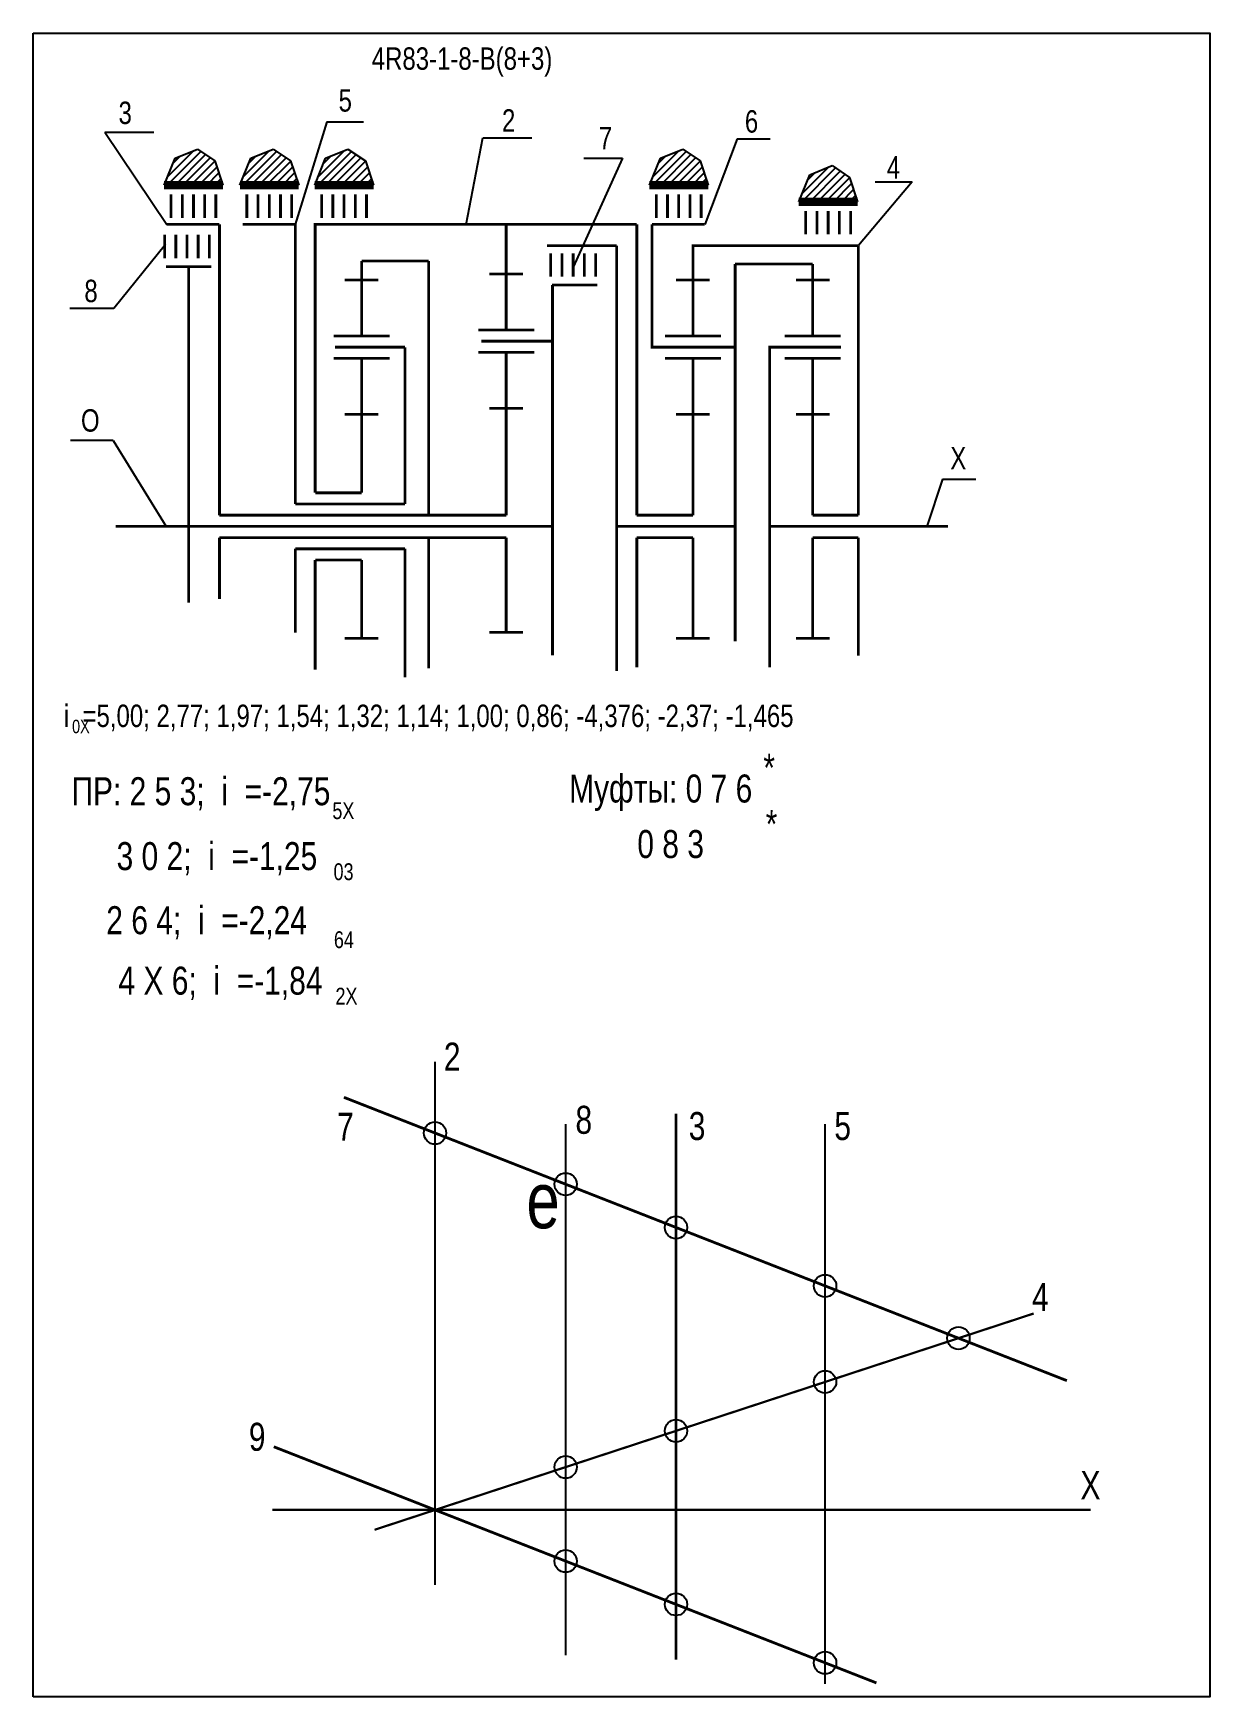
# Model space of a CAD drawing. Extents: x -352 to -142, y 153 to 450.
import ezdxf

# ---------------------------------------------------------------- set-up
doc = ezdxf.new("R2010")
doc.units = 0
doc.header["$LTSCALE"] = 15
doc.layers.get('0').update_dxf_attribs({"linetype": 'CONTINUOUS'})
doc.layers.add('DIM', color=92, linetype='CONTINUOUS')
doc.layers.add('MAIN', color=5, linetype='CONTINUOUS')
doc.styles.add('AMK', font='amk.shx', dxfattribs={"width": 0.8})

msp = doc.modelspace()

# ---------------------------------------------------------------- hatches: boundary and pattern name
at = {"layer": 'DIM'}
h = msp.add_hatch(dxfattribs=at)
h.set_pattern_fill('_USER', color=0, angle=45, style=0, pattern_type=0)
h.set_pattern_definition([(45, (-76.8346, -2.9375), (-0.7071068, 0.7071068), [])])
h.paths.add_polyline_path([(-327.13, 427.58), (-329.07, 422.76), (-318.58, 422.76), (-320.03, 427.08), (-323.14, 429.2)])
h = msp.add_hatch(dxfattribs=at)
h.set_pattern_fill('_USER', color=0, angle=45, style=0, pattern_type=0)
h.set_pattern_definition([(45, (-63.3025, -2.9375), (-0.7071068, 0.7071068), [])])
h.paths.add_polyline_path([(-313.6, 427.58), (-315.54, 422.76), (-305.05, 422.76), (-306.49, 427.08), (-309.61, 429.2)])
h = msp.add_hatch(dxfattribs=at)
h.set_pattern_fill('_USER', color=0, angle=45, style=0, pattern_type=0)
h.set_pattern_definition([(45, (-49.9543, -2.9375), (-0.7071068, 0.7071068), [])])
h.paths.add_polyline_path([(-300.25, 427.58), (-302.19, 422.76), (-291.7, 422.76), (-293.15, 427.08), (-296.26, 429.2)])
h = msp.add_hatch(dxfattribs=at)
h.set_pattern_fill('_USER', color=0, angle=45, style=0, pattern_type=0)
h.set_pattern_definition([(45, (9.802, -2.9375), (-0.7071068, 0.7071068), [])])
h.paths.add_polyline_path([(-240.49, 427.58), (-242.44, 422.76), (-231.94, 422.76), (-233.39, 427.08), (-236.51, 429.2)])
h = msp.add_hatch(dxfattribs=at)
h.set_pattern_fill('_USER', color=0, angle=45, style=0, pattern_type=0)
h.set_pattern_definition([(45, (36.4643, -5.9039), (-0.7071068, 0.7071068), [])])
h.paths.add_polyline_path([(-213.83, 424.61), (-215.78, 419.79), (-205.28, 419.79), (-206.73, 424.12), (-209.84, 426.23)])

# ---------------------------------------------------------------- linework, layer by layer
at = {"const_width": 0.4}
for points in [[(-280.72, 266.24), (-280.72, 172.82)], [(-257.4, 255.14), (-257.4, 160.27)], [(-211.1, 255.14), (-211.1, 155.11)], [(-291.52, 182.67), (-173.85, 221.29)]]:
    msp.add_lwpolyline(points, dxfattribs=at)
at = {"layer": 'DIM', "color": 0}
for p, q in [((-300.05, 434.04), (-305.66, 415.74)), ((-300.05, 434.04), (-293.48, 434.04)), ((-339.65, 432.21), (-330.92, 432.21)), ((-339.65, 432.21), (-328.61, 415.74)), ((-275.18, 415.74), (-272.16, 431.19)), ((-272.16, 431.19), (-263.42, 431.19)), ((-226.79, 431.02), (-232.56, 415.74)), ((-226.79, 431.02), (-220.88, 431.02)), ((-327.13, 427.58), (-323.14, 429.2)), ((-323.14, 429.2), (-320.03, 427.08)), ((-313.6, 427.58), (-309.61, 429.2)), ((-309.61, 429.2), (-306.49, 427.08)), ((-300.25, 427.58), (-296.26, 429.2)), ((-296.26, 429.2), (-293.15, 427.08)), ((-240.49, 427.58), (-236.51, 429.2)), ((-236.51, 429.2), (-233.39, 427.08)), ((-329.07, 422.76), (-327.13, 427.58)), ((-320.03, 427.08), (-318.58, 422.76)), ((-315.54, 422.76), (-313.6, 427.58)), ((-306.49, 427.08), (-305.05, 422.76)), ((-302.19, 422.76), (-300.25, 427.58)), ((-293.15, 427.08), (-291.7, 422.76)), ((-247.28, 427.57), (-256.06, 408.13)), ((-254.15, 427.57), (-247.28, 427.57)), ((-242.44, 422.76), (-240.49, 427.58)), ((-233.39, 427.08), (-231.94, 422.76)), ((-213.83, 424.61), (-209.84, 426.23)), ((-209.84, 426.23), (-206.73, 424.12)), ((-327.82, 422.57), (-320.91, 422.57)), ((-314.29, 422.57), (-307.38, 422.57)), ((-300.94, 422.57), (-294.03, 422.57)), ((-241.19, 422.57), (-234.27, 422.57)), ((-215.78, 419.79), (-213.83, 424.61)), ((-206.73, 424.12), (-205.28, 419.79)), ((-195.57, 423.36), (-205.15, 411.96)), ((-202.13, 423.36), (-195.57, 423.36)), ((-214.52, 419.61), (-207.61, 419.61)), ((-338.04, 400.77), (-328.8, 412.23)), ((-345.93, 400.77), (-338.04, 400.77)), ((-338.18, 377.13), (-345.78, 377.13)), ((-338.18, 377.13), (-328.72, 361.82)), ((-190.12, 370.28), (-192.94, 361.82)), ((-190.12, 370.28), (-184.21, 370.28))]:
    msp.add_line(p, q, dxfattribs=at)
for points, const_width in [([(-319.2, 415.74), (-319.2, 363.82)], 0.5), ([(-305.66, 415.74), (-305.66, 365.82)], 0.5), ([(-302.11, 367.82), (-302.11, 415.74), (-244.7, 415.74)], 0.5), ([(-244.7, 415.74), (-244.7, 363.82)], 0.5), ([(-239.57, 393.82), (-241.97, 393.82), (-241.97, 415.74)], 0.5), ([(-248.31, 411.96), (-260.71, 411.96)], 0.5), ([(-248.31, 411.96), (-248.31, 336.03)], 0.5), ([(-234.68, 408.68), (-234.68, 411.96), (-205.15, 411.96)], 0.5), ([(-205.15, 363.82), (-205.15, 411.96)], 0.5), ([(-328.74, 408.19), (-320.67, 408.19)], 0.5), ([(-324.71, 408.19), (-324.71, 348.2)], 0.5), ([(-293.83, 405.82), (-293.83, 409.2)], 0.5), ([(-293.83, 409.2), (-281.87, 409.2)], 0.5), ([(-281.87, 409.2), (-281.87, 363.82)], 0.5), ([(-213.3, 408.68), (-227.15, 408.68)], 0.5), ([(-227.15, 408.68), (-227.15, 361.82)], 0.5), ([(-259.81, 404.91), (-251.73, 404.91)], 0.5), ([(-259.74, 394.89), (-259.74, 404.91)], 0.5), ([(-259.74, 394.89), (-259.74, 338.81)], 0.5), ([(-298.08, 393.82), (-298.58, 393.82)], 0.5), ([(-286.08, 393.82), (-286.08, 365.82)], 0.5), ([(-218.24, 393.82), (-220.97, 393.82), (-220.97, 361.82)], 0.5), ([(-319.2, 369.45), (-319.2, 367.99)], 0.5), ([(-305.66, 365.82), (-286.08, 365.82)], 0.5), ([(-319.2, 363.82), (-281.87, 363.82)], 0.5), ([(-305.66, 363.82), (-293.83, 363.82)], 0.5), ([(-281.87, 363.82), (-268.01, 363.82)], 0.5), ([(-244.7, 363.82), (-234.68, 363.82)], 0.5), ([(-213.3, 363.82), (-205.15, 363.82)], 0.5), ([(-337.7, 361.82), (-259.74, 361.82)], 0.5), ([(-319.2, 359.82), (-281.87, 359.82)], 0.5), ([(-319.2, 359.82), (-319.2, 348.85)], 0.5), ([(-305.66, 359.82), (-293.83, 359.82)], 0.5), ([(-281.87, 359.82), (-281.87, 336.46)], 0.5), ([(-281.87, 359.82), (-268.01, 359.82)], 0.5), ([(-248.31, 361.82), (-227.15, 361.82)], 0.5), ([(-244.7, 359.82), (-234.68, 359.82)], 0.5), ([(-244.7, 359.82), (-244.7, 336.63)], 0.5), ([(-227.15, 361.82), (-227.15, 341.31)], 0.5), ([(-220.97, 361.82), (-220.97, 336.67)], 0.5), ([(-220.97, 361.82), (-199.84, 361.82)], 0.5), ([(-215.03, 361.82), (-189.17, 361.82)], 0.5), ([(-213.3, 359.82), (-205.15, 359.82)], 0.5), ([(-205.15, 338.75), (-205.15, 359.82)], 0.5), ([(-305.66, 357.82), (-286.08, 357.82)], 0.5), ([(-305.66, 357.82), (-305.66, 342.87)], 0.5), ([(-286.08, 357.82), (-286.08, 334.89)], 0.5), ([(-302.11, 355.82), (-302.11, 336.23)], 0.5), ([(-167.93, 209.3), (-296.99, 259.89)], 0.5), ([(-237.7, 256.94), (-237.7, 159.48)], 0.5), ([(-201.92, 155.33), (-309.5, 197.5)], 0.5), ([(-309.78, 186.22), (-163.68, 186.22)], 0.4)]:
    msp.add_lwpolyline(points, dxfattribs=dict(at, const_width=const_width))
for points in [[(-302.11, 367.82, 0.5, 0.5, 0), (-293.83, 367.82, 0.5, 0.5, 0)], [(-302.11, 355.82, 0.5, 0.5, 0), (-293.83, 355.82, 0.5, 0.5, 0)]]:
    msp.add_lwpolyline(points, format="xyseb", dxfattribs=at)
for centre in [(-280.72, 253.51), (-257.4, 244.37), (-237.7, 236.65), (-211.1, 226.22), (-187.29, 216.88), (-211.1, 209.07), (-237.7, 200.34), (-257.4, 193.87), (-257.4, 177.08), (-237.7, 169.36), (-211.1, 158.93)]:
    msp.add_circle(centre, 2, dxfattribs=at)
at = {"layer": 'MAIN'}
for points in [[(-352.43, 152.87), (-352.43, 449.87)], [(-352.43, 449.87), (-142.43, 449.87), (-142.43, 152.87), (-352.43, 152.87)]]:
    msp.add_lwpolyline(points, dxfattribs=at)
at = {"layer": 'MAIN', "color": 0}
for points, const_width in [([(-329.07, 422.76), (-318.58, 422.76)], 1.5), ([(-315.54, 422.76), (-305.05, 422.76)], 1.5), ([(-302.19, 422.76), (-291.7, 422.76)], 1.5), ([(-242.44, 422.76), (-231.94, 422.76)], 1.5), ([(-319.84, 421.11), (-319.84, 416.91)], 0.5), ([(-306.31, 421.11), (-306.31, 416.91)], 0.5), ([(-292.96, 421.11), (-292.96, 416.91)], 0.5), ([(-233.21, 421.11), (-233.21, 416.91)], 0.5), ([(-215.78, 419.79), (-205.28, 419.79)], 1.5), ([(-328.61, 415.74), (-319.2, 415.74)], 0.5), ([(-315.08, 415.74), (-305.66, 415.74)], 0.5), ([(-268.01, 406.89), (-268.01, 415.74)], 0.5), ([(-241.97, 415.74), (-232.56, 415.74)], 0.5), ([(-206.54, 418.14), (-206.54, 413.95)], 0.5), ([(-320.99, 413.88), (-320.99, 409.68)], 0.5), ([(-252.06, 410.6), (-252.06, 406.4)], 0.5), ([(-268.01, 406.89), (-271.01, 406.89)], 0.5), ([(-268.01, 396.89), (-268.01, 406.89)], 0.5), ([(-268.01, 406.89), (-265.01, 406.89)], 0.5), ([(-234.68, 405.82), (-234.68, 408.68)], 0.5), ([(-213.3, 395.82), (-213.3, 408.68)], 0.5), ([(-293.83, 405.82), (-296.83, 405.82)], 0.5), ([(-293.83, 395.82), (-293.83, 405.82)], 0.5), ([(-293.83, 405.82), (-290.83, 405.82)], 0.5), ([(-234.68, 405.82), (-237.68, 405.82)], 0.5), ([(-234.68, 395.82), (-234.68, 405.82)], 0.5), ([(-234.68, 405.82), (-231.68, 405.82)], 0.5), ([(-213.3, 405.82), (-216.3, 405.82)], 0.5), ([(-213.3, 405.82), (-210.3, 405.82)], 0.5), ([(-259.74, 394.89), (-272.47, 394.89)], 0.5), ([(-293.83, 391.82), (-298.83, 391.82)], 0.5), ([(-286.08, 393.82), (-298.32, 393.82)], 0.5), ([(-293.83, 381.82), (-293.83, 391.82), (-288.83, 391.82)], 0.5), ([(-268.01, 392.89), (-273.01, 392.89)], 0.5), ([(-268.01, 382.89), (-268.01, 392.89), (-263.01, 392.89)], 0.5), ([(-234.68, 391.82), (-239.68, 391.82)], 0.5), ([(-227.15, 393.82), (-239.57, 393.82)], 0.5), ([(-234.68, 381.82), (-234.68, 391.82), (-229.68, 391.82)], 0.5), ([(-213.3, 391.82), (-218.3, 391.82)], 0.5), ([(-208.22, 393.82), (-218.24, 393.82)], 0.5), ([(-213.3, 381.82), (-213.3, 391.82), (-208.3, 391.82)], 0.5), ([(-268.01, 382.89), (-271.01, 382.89)], 0.5), ([(-268.01, 363.82), (-268.01, 382.89)], 0.5), ([(-268.01, 382.89), (-265.01, 382.89)], 0.5), ([(-293.83, 381.82), (-296.83, 381.82)], 0.5), ([(-293.83, 367.82), (-293.83, 381.82)], 0.5), ([(-293.83, 381.82), (-290.83, 381.82)], 0.5), ([(-234.68, 381.82), (-237.68, 381.82)], 0.5), ([(-234.68, 363.82), (-234.68, 381.82)], 0.5), ([(-234.68, 381.82), (-231.68, 381.82)], 0.5), ([(-213.3, 381.82), (-216.3, 381.82)], 0.5), ([(-213.3, 363.82), (-213.3, 381.82)], 0.5), ([(-213.3, 381.82), (-210.3, 381.82)], 0.5), ([(-268.01, 359.82), (-268.01, 342.89)], 0.5), ([(-234.68, 359.82), (-234.68, 341.82)], 0.5), ([(-213.3, 359.82), (-213.3, 341.82)], 0.5), ([(-293.83, 355.82), (-293.83, 341.82)], 0.5), ([(-293.83, 341.82), (-296.83, 341.82)], 0.5), ([(-293.83, 341.82), (-290.83, 341.82)], 0.5), ([(-268.01, 342.89), (-271.01, 342.89)], 0.5), ([(-268.01, 342.89), (-265.01, 342.89)], 0.5), ([(-234.68, 341.82), (-237.68, 341.82)], 0.5), ([(-234.68, 341.82), (-231.68, 341.82)], 0.5), ([(-213.3, 341.82), (-216.3, 341.82)], 0.5), ([(-213.3, 341.82), (-210.3, 341.82)], 0.5)]:
    msp.add_lwpolyline(points, dxfattribs=dict(at, const_width=const_width))
for points in [[(-327.84, 421.11, 0.5, 0.5, 0), (-327.84, 416.91, 0.5, 0.5, 0)], [(-325.84, 421.11, 0.5, 0.5, 0), (-325.84, 416.91, 0.5, 0.5, 0)], [(-323.84, 421.11, 0.5, 0.5, 0), (-323.84, 416.91, 0.5, 0.5, 0)], [(-321.84, 421.11, 0.5, 0.5, 0), (-321.84, 416.91, 0.5, 0.5, 0)], [(-314.31, 421.11, 0.5, 0.5, 0), (-314.31, 416.91, 0.5, 0.5, 0)], [(-312.31, 421.11, 0.5, 0.5, 0), (-312.31, 416.91, 0.5, 0.5, 0)], [(-310.31, 421.11, 0.5, 0.5, 0), (-310.31, 416.91, 0.5, 0.5, 0)], [(-308.31, 421.11, 0.5, 0.5, 0), (-308.31, 416.91, 0.5, 0.5, 0)], [(-300.96, 421.11, 0.5, 0.5, 0), (-300.96, 416.91, 0.5, 0.5, 0)], [(-298.96, 421.11, 0.5, 0.5, 0), (-298.96, 416.91, 0.5, 0.5, 0)], [(-296.96, 421.11, 0.5, 0.5, 0), (-296.96, 416.91, 0.5, 0.5, 0)], [(-294.96, 421.11, 0.5, 0.5, 0), (-294.96, 416.91, 0.5, 0.5, 0)], [(-241.21, 421.11, 0.5, 0.5, 0), (-241.21, 416.91, 0.5, 0.5, 0)], [(-239.21, 421.11, 0.5, 0.5, 0), (-239.21, 416.91, 0.5, 0.5, 0)], [(-237.21, 421.11, 0.5, 0.5, 0), (-237.21, 416.91, 0.5, 0.5, 0)], [(-235.21, 421.11, 0.5, 0.5, 0), (-235.21, 416.91, 0.5, 0.5, 0)], [(-214.54, 418.14, 0.5, 0.5, 0), (-214.54, 413.95, 0.5, 0.5, 0)], [(-212.54, 418.14, 0.5, 0.5, 0), (-212.54, 413.95, 0.5, 0.5, 0)], [(-210.54, 418.14, 0.5, 0.5, 0), (-210.54, 413.95, 0.5, 0.5, 0)], [(-208.54, 418.14, 0.5, 0.5, 0), (-208.54, 413.95, 0.5, 0.5, 0)], [(-328.99, 413.88, 0.5, 0.5, 0), (-328.99, 409.68, 0.5, 0.5, 0)], [(-326.99, 413.88, 0.5, 0.5, 0), (-326.99, 409.68, 0.5, 0.5, 0)], [(-324.99, 413.88, 0.5, 0.5, 0), (-324.99, 409.68, 0.5, 0.5, 0)], [(-322.99, 413.88, 0.5, 0.5, 0), (-322.99, 409.68, 0.5, 0.5, 0)], [(-260.06, 410.6, 0.5, 0.5, 0), (-260.06, 406.4, 0.5, 0.5, 0)], [(-258.06, 410.6, 0.5, 0.5, 0), (-258.06, 406.4, 0.5, 0.5, 0)], [(-256.06, 410.6, 0.5, 0.5, 0), (-256.06, 406.4, 0.5, 0.5, 0)], [(-254.06, 410.6, 0.5, 0.5, 0), (-254.06, 406.4, 0.5, 0.5, 0)], [(-288.83, 395.82, 0.5, 0.5, 0), (-298.83, 395.82, 0.5, 0.5, 0)], [(-263.01, 396.89, 0.5, 0.5, 0), (-273.01, 396.89, 0.5, 0.5, 0)], [(-229.68, 395.82, 0.5, 0.5, 0), (-239.68, 395.82, 0.5, 0.5, 0)], [(-208.3, 395.82, 0.5, 0.5, 0), (-218.3, 395.82, 0.5, 0.5, 0)]]:
    msp.add_lwpolyline(points, format="xyseb", dxfattribs=at)

# ---------------------------------------------------------------- texts
at = {"layer": 'DIM', "color": 0, "style": 'AMK', "width": 0.8}
for s, height, p in [('4R83-1-8-B(8+3)', 4, (-292.01, 443.35)), ('5', 4, (-297.93, 435.88)), ('3', 4, (-337.21, 433.66)), ('2', 4, (-268.76, 432.3)), ('6', 4, (-225.41, 432.13)), ('7', 4, (-251.47, 429.14)), ('4', 4, (-200.07, 423.93)), ('8', 4, (-343.31, 401.86)), ('O', 4, (-343.92, 378.74)), ('X', 4, (-188.74, 372.01)), ('i  =5,00; 2,77; 1,97; 1,54; 1,32; 1,14; 1,00; 0,86; -4,376; -2,37; -1,465', 4, (-346.97, 326)), ('0X', 2.4, (-345.5, 324.9)), ('*', 5, (-222.12, 316.25)), (' ПР: 2 5 3;  i  =-2,75', 5, (-347.1, 312.04)), ('Муфты: 0 7 6', 5, (-256.78, 312.52)), ('5X', 3, (-299.04, 309.56)), ('*', 5, (-221.69, 306.18)), ('       0 8 3', 5, (-255.01, 302.61)), ('    3 0 2;  i  =-1,25', 5, (-343.51, 300.45)), ('03', 3, (-298.83, 298.67)), ('     2 6 4;  i  =-2,24', 5, (-346.83, 289.01)), ('64', 3, (-298.77, 286.53)), ('    4 X 6;  i  =-1,84', 5, (-343.17, 278.22)), ('2X', 3, (-298.49, 276.45)), ('2', 5, (-279.14, 264.66)), ('8', 5, (-255.65, 253.37)), ('7', 5, (-298.21, 252.12)), ('3', 5, (-235.43, 252.26)), ('5', 5, (-209.44, 252.26)), ('e', 10, (-264.4, 236.5)), ('4', 5, (-174.15, 221.76)), ('9', 5, (-313.95, 196.78)), ('X', 5, (-165.5, 188.14))]:
    msp.add_text(s, height=height, dxfattribs=at).set_placement(p)

doc.saveas('drawing.dxf')
